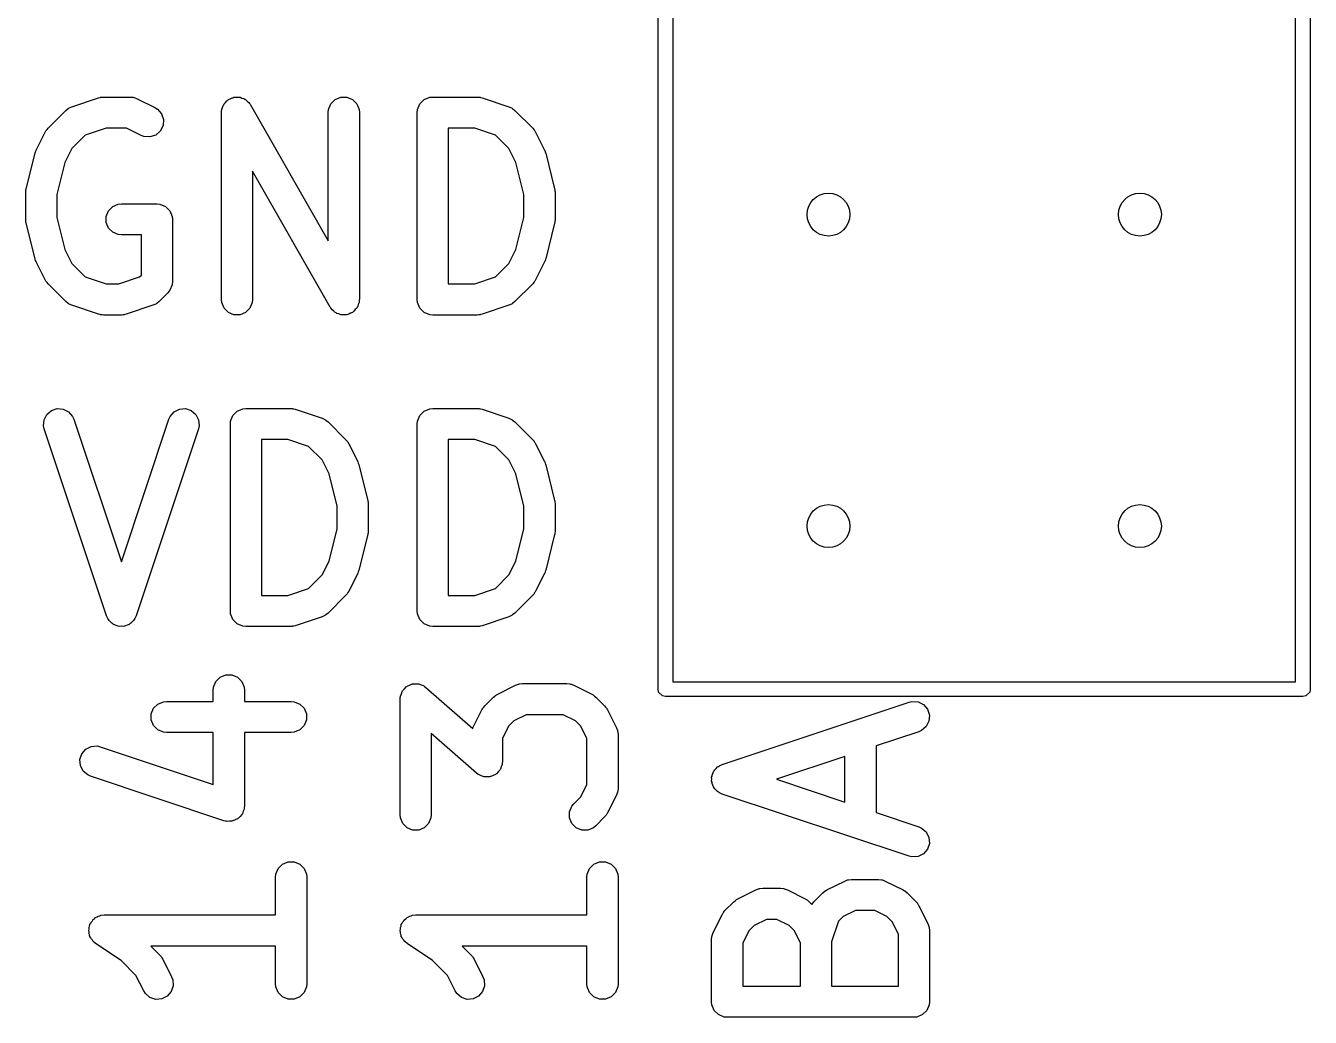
# Model space of a CAD drawing. Extents: x 0.05 to 1.97, y 0.05 to 3.57.
# Drawn here: x 1.492 to 1.9045, y 0.7923 to 1.1107 of the extents above; entities that cross this region are included whole.
import ezdxf

# ---------------------------------------------------------------- set-up
doc = ezdxf.new("R2010")
doc.units = 0
doc.header["$MEASUREMENT"] = 0
doc.layers.add('BLACK', color=7, linetype='CONTINUOUS')

msp = doc.modelspace()

# ---------------------------------------------------------------- linework, layer by layer
at = {"layer": 'BLACK', "linetype": 'CONTINUOUS'}
for p, q in [((1.8998, 0.9), (1.8998, 2.5)), ((1.90453, 2.50236), (1.90453, 0.89764)), ((1.69508, 0.89764), (1.69508, 2.4)), ((1.6998, 2.39764), (1.6998, 0.9)), ((1.50684, 1.08465), (1.51541, 1.08751)), ((1.51541, 1.08751), (1.5159, 1.08762)), ((1.5159, 1.08762), (1.51602, 1.08767)), ((1.51602, 1.08767), (1.51619, 1.08768)), ((1.51619, 1.08768), (1.51637, 1.08772)), ((1.51637, 1.08772), (1.5165, 1.08771)), ((1.5165, 1.08771), (1.51699, 1.08776)), ((1.51699, 1.08776), (1.52556, 1.08776)), ((1.52556, 1.08776), (1.52654, 1.08767)), ((1.52654, 1.08767), (1.52671, 1.0876)), ((1.52671, 1.0876), (1.52688, 1.08759)), ((1.52688, 1.08759), (1.5278, 1.08723)), ((1.5278, 1.08723), (1.53351, 1.08438)), ((1.5552, 1.08435), (1.55538, 1.08499)), ((1.55538, 1.08499), (1.55557, 1.08525)), ((1.55557, 1.08525), (1.55569, 1.08554)), ((1.55569, 1.08554), (1.55616, 1.08601)), ((1.55616, 1.08601), (1.55657, 1.08654)), ((1.55657, 1.08654), (1.55685, 1.08669)), ((1.55685, 1.08669), (1.55707, 1.08692)), ((1.55707, 1.08692), (1.55769, 1.08717)), ((1.55769, 1.08717), (1.55826, 1.0875)), ((1.55826, 1.0875), (1.55858, 1.08754)), ((1.55858, 1.08754), (1.55887, 1.08767)), ((1.55887, 1.08767), (1.55954, 1.08767)), ((1.55954, 1.08767), (1.5602, 1.08775)), ((1.5602, 1.08775), (1.56051, 1.08767)), ((1.56051, 1.08767), (1.56083, 1.08767)), ((1.56083, 1.08767), (1.56144, 1.08741)), ((1.56144, 1.08741), (1.56208, 1.08724)), ((1.56208, 1.08724), (1.56233, 1.08704)), ((1.56233, 1.08704), (1.56263, 1.08692)), ((1.56263, 1.08692), (1.5631, 1.08645)), ((1.5631, 1.08645), (1.56362, 1.08604)), ((1.56362, 1.08604), (1.56391, 1.08563)), ((1.56391, 1.08563), (1.56401, 1.08554)), ((1.56401, 1.08554), (1.56404, 1.08545)), ((1.56404, 1.08545), (1.56419, 1.08524)), ((1.56419, 1.08524), (1.58914, 1.04159)), ((1.58923, 1.08374), (1.58998, 1.08554)), ((1.58998, 1.08554), (1.59136, 1.08692)), ((1.59136, 1.08692), (1.59316, 1.08767)), ((1.59316, 1.08767), (1.59511, 1.08767)), ((1.59511, 1.08767), (1.59691, 1.08692)), ((1.59691, 1.08692), (1.59829, 1.08554)), ((1.59829, 1.08554), (1.59904, 1.08374)), ((1.6178, 1.08374), (1.61855, 1.08554)), ((1.61855, 1.08554), (1.61993, 1.08692)), ((1.61993, 1.08692), (1.62173, 1.08767)), ((1.62173, 1.08767), (1.62271, 1.08776)), ((1.62271, 1.08776), (1.63699, 1.08776)), ((1.63699, 1.08776), (1.63749, 1.08771)), ((1.63749, 1.08771), (1.63762, 1.08772)), ((1.63762, 1.08772), (1.63779, 1.08768)), ((1.63779, 1.08768), (1.63797, 1.08767)), ((1.63797, 1.08767), (1.63809, 1.08762)), ((1.63809, 1.08762), (1.63857, 1.08751)), ((1.63857, 1.08751), (1.64715, 1.08465)), ((1.49917, 1.07773), (1.50489, 1.08344)), ((1.50489, 1.08344), (1.50564, 1.08406)), ((1.50564, 1.08406), (1.50581, 1.08413)), ((1.50581, 1.08413), (1.50594, 1.08425)), ((1.50594, 1.08425), (1.50684, 1.08465)), ((1.53351, 1.08438), (1.53434, 1.08386)), ((1.53434, 1.08386), (1.53562, 1.08238)), ((1.53562, 1.08238), (1.53624, 1.08053)), ((1.55485, 1.08276), (1.55487, 1.08301)), ((1.55485, 1.02276), (1.55485, 1.08276)), ((1.55486, 1.08311), (1.5549, 1.08324)), ((1.55487, 1.08301), (1.55486, 1.08311)), ((1.5549, 1.08324), (1.55495, 1.08374)), ((1.55495, 1.08374), (1.5552, 1.08435)), ((1.58914, 1.08276), (1.58923, 1.08374)), ((1.58914, 1.04159), (1.58914, 1.08276)), ((1.59904, 1.08374), (1.59914, 1.08276)), ((1.59914, 1.08276), (1.59914, 1.02276)), ((1.61771, 1.08276), (1.6178, 1.08374)), ((1.61771, 1.02276), (1.61771, 1.08276)), ((1.64715, 1.08465), (1.64804, 1.08425)), ((1.64804, 1.08425), (1.64818, 1.08413)), ((1.64818, 1.08413), (1.64834, 1.08406)), ((1.64834, 1.08406), (1.6491, 1.08344)), ((1.6491, 1.08344), (1.65481, 1.07773)), ((1.49823, 1.07643), (1.4985, 1.07685)), ((1.4985, 1.07685), (1.49855, 1.07697)), ((1.49855, 1.07697), (1.49866, 1.07711)), ((1.49866, 1.07711), (1.49876, 1.07726)), ((1.49876, 1.07726), (1.49886, 1.07734)), ((1.49886, 1.07734), (1.49917, 1.07773)), ((1.5178, 1.07776), (1.51112, 1.07554)), ((1.52438, 1.07776), (1.5178, 1.07776)), ((1.52904, 1.07543), (1.52438, 1.07776)), ((1.53523, 1.07684), (1.53375, 1.07556)), ((1.5361, 1.07859), (1.53523, 1.07684)), ((1.53624, 1.08053), (1.5361, 1.07859)), ((1.63618, 1.07776), (1.62771, 1.07776)), ((1.62771, 1.07776), (1.62771, 1.02776)), ((1.64286, 1.07554), (1.63618, 1.07776)), ((1.65481, 1.07773), (1.65513, 1.07734)), ((1.65513, 1.07734), (1.65523, 1.07726)), ((1.65523, 1.07726), (1.65532, 1.07711)), ((1.65532, 1.07711), (1.65544, 1.07697)), ((1.65544, 1.07697), (1.65549, 1.07685)), ((1.65549, 1.07685), (1.65575, 1.07643)), ((1.49538, 1.07071), (1.49823, 1.07643)), ((1.51112, 1.07554), (1.50682, 1.07123)), ((1.52996, 1.07508), (1.52904, 1.07543)), ((1.5319, 1.07495), (1.52996, 1.07508)), ((1.53375, 1.07556), (1.5319, 1.07495)), ((1.64717, 1.07123), (1.64286, 1.07554)), ((1.65575, 1.07643), (1.65861, 1.07071)), ((1.49214, 1.05826), (1.495, 1.06969)), ((1.495, 1.06969), (1.49502, 1.06976)), ((1.49502, 1.06976), (1.49503, 1.0698)), ((1.49503, 1.0698), (1.49518, 1.0702)), ((1.49518, 1.0702), (1.49533, 1.07061)), ((1.49533, 1.07061), (1.49535, 1.07064)), ((1.49535, 1.07064), (1.49538, 1.07071)), ((1.50682, 1.07123), (1.50457, 1.06673)), ((1.64942, 1.06673), (1.64717, 1.07123)), ((1.65861, 1.07071), (1.65863, 1.07064)), ((1.65863, 1.07064), (1.65866, 1.07061)), ((1.65866, 1.07061), (1.6588, 1.0702)), ((1.6588, 1.0702), (1.65896, 1.0698)), ((1.65896, 1.0698), (1.65896, 1.06976)), ((1.65896, 1.06976), (1.65899, 1.06969)), ((1.65899, 1.06969), (1.66184, 1.05826)), ((1.50457, 1.06673), (1.50199, 1.05643)), ((1.65199, 1.05643), (1.64942, 1.06673)), ((1.58979, 1.02028), (1.56485, 1.06394)), ((1.56485, 1.06394), (1.56485, 1.02276)), ((1.49199, 1.05705), (1.49201, 1.05722)), ((1.49199, 1.04848), (1.49199, 1.05705)), ((1.492, 1.05729), (1.49205, 1.05766)), ((1.49201, 1.05722), (1.492, 1.05729)), ((1.49205, 1.05766), (1.49209, 1.05802)), ((1.49209, 1.05802), (1.49212, 1.05809)), ((1.49212, 1.05809), (1.49214, 1.05826)), ((1.50199, 1.05643), (1.50199, 1.04909)), ((1.65199, 1.04909), (1.65199, 1.05643)), ((1.66184, 1.05826), (1.66187, 1.05809)), ((1.66187, 1.05809), (1.6619, 1.05802)), ((1.6619, 1.05802), (1.66193, 1.05766)), ((1.66193, 1.05766), (1.66199, 1.05729)), ((1.66199, 1.05729), (1.66198, 1.05722)), ((1.66198, 1.05722), (1.66199, 1.05705)), ((1.66199, 1.05705), (1.66199, 1.04848)), ((1.51855, 1.05126), (1.51993, 1.05263)), ((1.51993, 1.05263), (1.52173, 1.05338)), ((1.52173, 1.05338), (1.52271, 1.05348)), ((1.52271, 1.05348), (1.53414, 1.05348)), ((1.53414, 1.05348), (1.53511, 1.05338)), ((1.53511, 1.05338), (1.53691, 1.05263)), ((1.53691, 1.05263), (1.53829, 1.05126)), ((1.49201, 1.04831), (1.49199, 1.04848)), ((1.492, 1.04823), (1.49201, 1.04831)), ((1.49205, 1.04787), (1.492, 1.04823)), ((1.49209, 1.0475), (1.49205, 1.04787)), ((1.50199, 1.04909), (1.50457, 1.03879)), ((1.5178, 1.04945), (1.51855, 1.05126)), ((1.5178, 1.0475), (1.5178, 1.04945)), ((1.53829, 1.05126), (1.53904, 1.04945)), ((1.53904, 1.04945), (1.53914, 1.04848)), ((1.53914, 1.04848), (1.53914, 1.02848)), ((1.64942, 1.03879), (1.65199, 1.04909)), ((1.66193, 1.04787), (1.6619, 1.0475)), ((1.66199, 1.04823), (1.66193, 1.04787)), ((1.66199, 1.04848), (1.66198, 1.04831)), ((1.66198, 1.04831), (1.66199, 1.04823)), ((1.49212, 1.04743), (1.49209, 1.0475)), ((1.49214, 1.04726), (1.49212, 1.04743)), ((1.495, 1.03584), (1.49214, 1.04726)), ((1.51855, 1.0457), (1.5178, 1.0475)), ((1.51993, 1.04432), (1.51855, 1.0457)), ((1.52173, 1.04357), (1.51993, 1.04432)), ((1.66184, 1.04726), (1.65899, 1.03584)), ((1.66187, 1.04743), (1.66184, 1.04726)), ((1.6619, 1.0475), (1.66187, 1.04743)), ((1.52271, 1.04348), (1.52173, 1.04357)), ((1.52914, 1.04348), (1.52271, 1.04348)), ((1.52914, 1.03055), (1.52914, 1.04348)), ((1.49502, 1.03576), (1.495, 1.03584)), ((1.49503, 1.03573), (1.49502, 1.03576)), ((1.49518, 1.03532), (1.49503, 1.03573)), ((1.50457, 1.03879), (1.50682, 1.0343)), ((1.64717, 1.0343), (1.64942, 1.03879)), ((1.65896, 1.03573), (1.6588, 1.03532)), ((1.65899, 1.03584), (1.65896, 1.03576)), ((1.65896, 1.03576), (1.65896, 1.03573)), ((1.49533, 1.03491), (1.49518, 1.03532)), ((1.49535, 1.03488), (1.49533, 1.03491)), ((1.49538, 1.03481), (1.49535, 1.03488)), ((1.49823, 1.0291), (1.49538, 1.03481)), ((1.50682, 1.0343), (1.51112, 1.02999)), ((1.64286, 1.02999), (1.64717, 1.0343)), ((1.65861, 1.03481), (1.65575, 1.0291)), ((1.65863, 1.03488), (1.65861, 1.03481)), ((1.65866, 1.03491), (1.65863, 1.03488)), ((1.6588, 1.03532), (1.65866, 1.03491)), ((1.4985, 1.02868), (1.49823, 1.0291)), ((1.49855, 1.02856), (1.4985, 1.02868)), ((1.49866, 1.02842), (1.49855, 1.02856)), ((1.49876, 1.02827), (1.49866, 1.02842)), ((1.49886, 1.02818), (1.49876, 1.02827)), ((1.49917, 1.0278), (1.49886, 1.02818)), ((1.50489, 1.02208), (1.49917, 1.0278)), ((1.51112, 1.02999), (1.5178, 1.02776)), ((1.5178, 1.02776), (1.5219, 1.02776)), ((1.5219, 1.02776), (1.52858, 1.02999)), ((1.52858, 1.02999), (1.52914, 1.03055)), ((1.53904, 1.0275), (1.53829, 1.0257)), ((1.53914, 1.02848), (1.53904, 1.0275)), ((1.62771, 1.02776), (1.63618, 1.02776)), ((1.63618, 1.02776), (1.64286, 1.02999)), ((1.65481, 1.0278), (1.6491, 1.02208)), ((1.65513, 1.02818), (1.65481, 1.0278)), ((1.65523, 1.02827), (1.65513, 1.02818)), ((1.65532, 1.02842), (1.65523, 1.02827)), ((1.65544, 1.02856), (1.65532, 1.02842)), ((1.65549, 1.02868), (1.65544, 1.02856)), ((1.65575, 1.0291), (1.65549, 1.02868)), ((1.53767, 1.02494), (1.53481, 1.02208)), ((1.53829, 1.0257), (1.53767, 1.02494)), ((1.53829, 1.0257), (1.53829, 1.0257)), ((1.50564, 1.02146), (1.50489, 1.02208)), ((1.50581, 1.02139), (1.50564, 1.02146)), ((1.50594, 1.02128), (1.50581, 1.02139)), ((1.50684, 1.02088), (1.50594, 1.02128)), ((1.51541, 1.01802), (1.50684, 1.02088)), ((1.53286, 1.02088), (1.52429, 1.01802)), ((1.53375, 1.02128), (1.53286, 1.02088)), ((1.53389, 1.02139), (1.53375, 1.02128)), ((1.53406, 1.02146), (1.53389, 1.02139)), ((1.53481, 1.02208), (1.53406, 1.02146)), ((1.55495, 1.02179), (1.55485, 1.02276)), ((1.55569, 1.01999), (1.55495, 1.02179)), ((1.55707, 1.01861), (1.55569, 1.01999)), ((1.56401, 1.01999), (1.56263, 1.01861)), ((1.56475, 1.02179), (1.56401, 1.01999)), ((1.56485, 1.02276), (1.56475, 1.02179)), ((1.58994, 1.02008), (1.58979, 1.02028)), ((1.58998, 1.01999), (1.58994, 1.02008)), ((1.59007, 1.01989), (1.58998, 1.01999)), ((1.59036, 1.01948), (1.59007, 1.01989)), ((1.59089, 1.01908), (1.59036, 1.01948)), ((1.59136, 1.01861), (1.59089, 1.01908)), ((1.59742, 1.01899), (1.59714, 1.01883)), ((1.59782, 1.01951), (1.59742, 1.01899)), ((1.59829, 1.01999), (1.59782, 1.01951)), ((1.59841, 1.02028), (1.59829, 1.01999)), ((1.59861, 1.02053), (1.59841, 1.02028)), ((1.59878, 1.02117), (1.59861, 1.02053)), ((1.59904, 1.02179), (1.59878, 1.02117)), ((1.59909, 1.02229), (1.59904, 1.02179)), ((1.59912, 1.02241), (1.59909, 1.02229)), ((1.59914, 1.02276), (1.59911, 1.02251)), ((1.59911, 1.02251), (1.59912, 1.02241)), ((1.6178, 1.02179), (1.61771, 1.02276)), ((1.61855, 1.01999), (1.6178, 1.02179)), ((1.61993, 1.01861), (1.61855, 1.01999)), ((1.64715, 1.02088), (1.63857, 1.01802)), ((1.64804, 1.02128), (1.64715, 1.02088)), ((1.64818, 1.02139), (1.64804, 1.02128)), ((1.64834, 1.02146), (1.64818, 1.02139)), ((1.6491, 1.02208), (1.64834, 1.02146)), ((1.5159, 1.01791), (1.51541, 1.01802)), ((1.51602, 1.01786), (1.5159, 1.01791)), ((1.51619, 1.01784), (1.51602, 1.01786)), ((1.51637, 1.0178), (1.51619, 1.01784)), ((1.5165, 1.01781), (1.51637, 1.0178)), ((1.51699, 1.01776), (1.5165, 1.01781)), ((1.52271, 1.01776), (1.51699, 1.01776)), ((1.5232, 1.01781), (1.52271, 1.01776)), ((1.52333, 1.0178), (1.5232, 1.01781)), ((1.52351, 1.01784), (1.52333, 1.0178)), ((1.52368, 1.01786), (1.52351, 1.01784)), ((1.5238, 1.01791), (1.52368, 1.01786)), ((1.52429, 1.01802), (1.5238, 1.01791)), ((1.55887, 1.01786), (1.55707, 1.01861)), ((1.56083, 1.01786), (1.55887, 1.01786)), ((1.56263, 1.01861), (1.56083, 1.01786)), ((1.59165, 1.01848), (1.59136, 1.01861)), ((1.5919, 1.01829), (1.59165, 1.01848)), ((1.59255, 1.01811), (1.5919, 1.01829)), ((1.59316, 1.01786), (1.59255, 1.01811)), ((1.59348, 1.01786), (1.59316, 1.01786)), ((1.59379, 1.01778), (1.59348, 1.01786)), ((1.59445, 1.01786), (1.59379, 1.01778)), ((1.59511, 1.01786), (1.59445, 1.01786)), ((1.59541, 1.01798), (1.59511, 1.01786)), ((1.59572, 1.01802), (1.59541, 1.01798)), ((1.5963, 1.01835), (1.59572, 1.01802)), ((1.59691, 1.01861), (1.5963, 1.01835)), ((1.59714, 1.01883), (1.59691, 1.01861)), ((1.62173, 1.01786), (1.61993, 1.01861)), ((1.62271, 1.01776), (1.62173, 1.01786)), ((1.63699, 1.01776), (1.62271, 1.01776)), ((1.63749, 1.01781), (1.63699, 1.01776)), ((1.63762, 1.0178), (1.63749, 1.01781)), ((1.63779, 1.01784), (1.63762, 1.0178)), ((1.63797, 1.01786), (1.63779, 1.01784)), ((1.63809, 1.01791), (1.63797, 1.01786)), ((1.63857, 1.01802), (1.63809, 1.01791)), ((1.49876, 0.98583), (1.50023, 0.98711)), ((1.50023, 0.98711), (1.50208, 0.98772)), ((1.50208, 0.98772), (1.50403, 0.98759)), ((1.50403, 0.98759), (1.50577, 0.98671)), ((1.50577, 0.98671), (1.50705, 0.98524)), ((1.53836, 0.98524), (1.53964, 0.98671)), ((1.53964, 0.98671), (1.54139, 0.98759)), ((1.54139, 0.98759), (1.54333, 0.98772)), ((1.54333, 0.98772), (1.54518, 0.98711)), ((1.54518, 0.98711), (1.54666, 0.98583)), ((1.55855, 0.98554), (1.55993, 0.98692)), ((1.55993, 0.98692), (1.56173, 0.98767)), ((1.56173, 0.98767), (1.56271, 0.98776)), ((1.56271, 0.98776), (1.57699, 0.98776)), ((1.57699, 0.98776), (1.57749, 0.98771)), ((1.57749, 0.98771), (1.57762, 0.98772)), ((1.57762, 0.98772), (1.57779, 0.98768)), ((1.57779, 0.98768), (1.57797, 0.98767)), ((1.57797, 0.98767), (1.57809, 0.98762)), ((1.57809, 0.98762), (1.57857, 0.98751)), ((1.57857, 0.98751), (1.58715, 0.98465)), ((1.61855, 0.98554), (1.61993, 0.98692)), ((1.61993, 0.98692), (1.62173, 0.98767)), ((1.62173, 0.98767), (1.62271, 0.98776)), ((1.62271, 0.98776), (1.63699, 0.98776)), ((1.63699, 0.98776), (1.63749, 0.98771)), ((1.63749, 0.98771), (1.63762, 0.98772)), ((1.63762, 0.98772), (1.63779, 0.98768)), ((1.63779, 0.98768), (1.63797, 0.98767)), ((1.63797, 0.98767), (1.63809, 0.98762)), ((1.63809, 0.98762), (1.63857, 0.98751)), ((1.63857, 0.98751), (1.64715, 0.98465)), ((1.49775, 0.98214), (1.49788, 0.98408)), ((1.49796, 0.98118), (1.49775, 0.98214)), ((1.49788, 0.98408), (1.49876, 0.98583)), ((1.50705, 0.98524), (1.50745, 0.98434)), ((1.50745, 0.98434), (1.52271, 0.93857)), ((1.52271, 0.93857), (1.53796, 0.98434)), ((1.53796, 0.98434), (1.53836, 0.98524)), ((1.54666, 0.98583), (1.54753, 0.98408)), ((1.54767, 0.98214), (1.54745, 0.98118)), ((1.54753, 0.98408), (1.54767, 0.98214)), ((1.55771, 0.98276), (1.5578, 0.98374)), ((1.55771, 0.92276), (1.55771, 0.98276)), ((1.5578, 0.98374), (1.55855, 0.98554)), ((1.58715, 0.98465), (1.58804, 0.98425)), ((1.58804, 0.98425), (1.58818, 0.98413)), ((1.58818, 0.98413), (1.58834, 0.98406)), ((1.58834, 0.98406), (1.5891, 0.98344)), ((1.5891, 0.98344), (1.59481, 0.97773)), ((1.61771, 0.98276), (1.6178, 0.98374)), ((1.61771, 0.92276), (1.61771, 0.98276)), ((1.6178, 0.98374), (1.61855, 0.98554)), ((1.64715, 0.98465), (1.64804, 0.98425)), ((1.64804, 0.98425), (1.64818, 0.98413)), ((1.64818, 0.98413), (1.64834, 0.98406)), ((1.64834, 0.98406), (1.6491, 0.98344)), ((1.6491, 0.98344), (1.65481, 0.97773)), ((1.51796, 0.92118), (1.49796, 0.98118)), ((1.54745, 0.98118), (1.52745, 0.92118)), ((1.57618, 0.97776), (1.56771, 0.97776)), ((1.56771, 0.97776), (1.56771, 0.92776)), ((1.58286, 0.97554), (1.57618, 0.97776)), ((1.59481, 0.97773), (1.59513, 0.97734)), ((1.63618, 0.97776), (1.62771, 0.97776)), ((1.62771, 0.97776), (1.62771, 0.92776)), ((1.64286, 0.97554), (1.63618, 0.97776)), ((1.65481, 0.97773), (1.65513, 0.97734)), ((1.58717, 0.97123), (1.58286, 0.97554)), ((1.59513, 0.97734), (1.59523, 0.97726)), ((1.59523, 0.97726), (1.59532, 0.97711)), ((1.59532, 0.97711), (1.59544, 0.97697)), ((1.59544, 0.97697), (1.59549, 0.97685)), ((1.59549, 0.97685), (1.59575, 0.97643)), ((1.59575, 0.97643), (1.59861, 0.97071)), ((1.64717, 0.97123), (1.64286, 0.97554)), ((1.65513, 0.97734), (1.65523, 0.97726)), ((1.65523, 0.97726), (1.65532, 0.97711)), ((1.65532, 0.97711), (1.65544, 0.97697)), ((1.65544, 0.97697), (1.65549, 0.97685)), ((1.65549, 0.97685), (1.65575, 0.97643)), ((1.65575, 0.97643), (1.65861, 0.97071)), ((1.58942, 0.96673), (1.58717, 0.97123)), ((1.59861, 0.97071), (1.59863, 0.97064)), ((1.59863, 0.97064), (1.59866, 0.97061)), ((1.59866, 0.97061), (1.5988, 0.9702)), ((1.5988, 0.9702), (1.59896, 0.9698)), ((1.59896, 0.9698), (1.59896, 0.96976)), ((1.59896, 0.96976), (1.59899, 0.96969)), ((1.59899, 0.96969), (1.60184, 0.95826)), ((1.64942, 0.96673), (1.64717, 0.97123)), ((1.65861, 0.97071), (1.65863, 0.97064)), ((1.65863, 0.97064), (1.65866, 0.97061)), ((1.65866, 0.97061), (1.6588, 0.9702)), ((1.6588, 0.9702), (1.65896, 0.9698)), ((1.65896, 0.9698), (1.65896, 0.96976)), ((1.65896, 0.96976), (1.65899, 0.96969)), ((1.65899, 0.96969), (1.66184, 0.95826)), ((1.59199, 0.95643), (1.58942, 0.96673)), ((1.65199, 0.95643), (1.64942, 0.96673)), ((1.60184, 0.95826), (1.60187, 0.95809)), ((1.60187, 0.95809), (1.6019, 0.95802)), ((1.6019, 0.95802), (1.60193, 0.95766)), ((1.60193, 0.95766), (1.60199, 0.95729)), ((1.60199, 0.95729), (1.60198, 0.95722)), ((1.60198, 0.95722), (1.60199, 0.95705)), ((1.66184, 0.95826), (1.66187, 0.95809)), ((1.66187, 0.95809), (1.6619, 0.95802)), ((1.6619, 0.95802), (1.66193, 0.95766)), ((1.66193, 0.95766), (1.66199, 0.95729)), ((1.66199, 0.95729), (1.66198, 0.95722)), ((1.66198, 0.95722), (1.66199, 0.95705)), ((1.59199, 0.94909), (1.59199, 0.95643)), ((1.60199, 0.95705), (1.60199, 0.94848)), ((1.65199, 0.94909), (1.65199, 0.95643)), ((1.66199, 0.95705), (1.66199, 0.94848)), ((1.58942, 0.93879), (1.59199, 0.94909)), ((1.64942, 0.93879), (1.65199, 0.94909)), ((1.60184, 0.94726), (1.59899, 0.93584)), ((1.60187, 0.94743), (1.60184, 0.94726)), ((1.6019, 0.9475), (1.60187, 0.94743)), ((1.60193, 0.94787), (1.6019, 0.9475)), ((1.60199, 0.94823), (1.60193, 0.94787)), ((1.60199, 0.94848), (1.60198, 0.94831)), ((1.60198, 0.94831), (1.60199, 0.94823)), ((1.66184, 0.94726), (1.65899, 0.93584)), ((1.66187, 0.94743), (1.66184, 0.94726)), ((1.6619, 0.9475), (1.66187, 0.94743)), ((1.66193, 0.94787), (1.6619, 0.9475)), ((1.66199, 0.94823), (1.66193, 0.94787)), ((1.66199, 0.94848), (1.66198, 0.94831)), ((1.66198, 0.94831), (1.66199, 0.94823)), ((1.58717, 0.9343), (1.58942, 0.93879)), ((1.64717, 0.9343), (1.64942, 0.93879)), ((1.58286, 0.92999), (1.58717, 0.9343)), ((1.59861, 0.93481), (1.59575, 0.9291)), ((1.59863, 0.93488), (1.59861, 0.93481)), ((1.59866, 0.93491), (1.59863, 0.93488)), ((1.5988, 0.93532), (1.59866, 0.93491)), ((1.59896, 0.93573), (1.5988, 0.93532)), ((1.59899, 0.93584), (1.59896, 0.93576)), ((1.59896, 0.93576), (1.59896, 0.93573)), ((1.64286, 0.92999), (1.64717, 0.9343)), ((1.65861, 0.93481), (1.65575, 0.9291)), ((1.65863, 0.93488), (1.65861, 0.93481)), ((1.65866, 0.93491), (1.65863, 0.93488)), ((1.6588, 0.93532), (1.65866, 0.93491)), ((1.65896, 0.93573), (1.6588, 0.93532)), ((1.65899, 0.93584), (1.65896, 0.93576)), ((1.65896, 0.93576), (1.65896, 0.93573)), ((1.57618, 0.92776), (1.58286, 0.92999)), ((1.59523, 0.92827), (1.59513, 0.92818)), ((1.59532, 0.92842), (1.59523, 0.92827)), ((1.59544, 0.92856), (1.59532, 0.92842)), ((1.59549, 0.92868), (1.59544, 0.92856)), ((1.59575, 0.9291), (1.59549, 0.92868)), ((1.63618, 0.92776), (1.64286, 0.92999)), ((1.65523, 0.92827), (1.65513, 0.92818)), ((1.65532, 0.92842), (1.65523, 0.92827)), ((1.65544, 0.92856), (1.65532, 0.92842)), ((1.65549, 0.92868), (1.65544, 0.92856)), ((1.65575, 0.9291), (1.65549, 0.92868)), ((1.56771, 0.92776), (1.57618, 0.92776)), ((1.59481, 0.9278), (1.5891, 0.92208)), ((1.59513, 0.92818), (1.59481, 0.9278)), ((1.62771, 0.92776), (1.63618, 0.92776)), ((1.65481, 0.9278), (1.6491, 0.92208)), ((1.65513, 0.92818), (1.65481, 0.9278)), ((1.51836, 0.92029), (1.51796, 0.92118)), ((1.5186, 0.92002), (1.51836, 0.92029)), ((1.51876, 0.9197), (1.5186, 0.92002)), ((1.52682, 0.92002), (1.52666, 0.9197)), ((1.52705, 0.92029), (1.52682, 0.92002)), ((1.52745, 0.92118), (1.52705, 0.92029)), ((1.5578, 0.92179), (1.55771, 0.92276)), ((1.55855, 0.91999), (1.5578, 0.92179)), ((1.55993, 0.91861), (1.55855, 0.91999)), ((1.58715, 0.92088), (1.57857, 0.91802)), ((1.58804, 0.92128), (1.58715, 0.92088)), ((1.58818, 0.92139), (1.58804, 0.92128)), ((1.58834, 0.92146), (1.58818, 0.92139)), ((1.5891, 0.92208), (1.58834, 0.92146)), ((1.6178, 0.92179), (1.61771, 0.92276)), ((1.61855, 0.91999), (1.6178, 0.92179)), ((1.61993, 0.91861), (1.61855, 0.91999)), ((1.64715, 0.92088), (1.63857, 0.91802)), ((1.64804, 0.92128), (1.64715, 0.92088)), ((1.64818, 0.92139), (1.64804, 0.92128)), ((1.64834, 0.92146), (1.64818, 0.92139)), ((1.6491, 0.92208), (1.64834, 0.92146)), ((1.51923, 0.91929), (1.51876, 0.9197)), ((1.51964, 0.91881), (1.51923, 0.91929)), ((1.51996, 0.91865), (1.51964, 0.91881)), ((1.52023, 0.91842), (1.51996, 0.91865)), ((1.52083, 0.91822), (1.52023, 0.91842)), ((1.52139, 0.91794), (1.52083, 0.91822)), ((1.52174, 0.91792), (1.52139, 0.91794)), ((1.52208, 0.9178), (1.52174, 0.91792)), ((1.52271, 0.91785), (1.52208, 0.9178)), ((1.52333, 0.9178), (1.52271, 0.91785)), ((1.52367, 0.91792), (1.52333, 0.9178)), ((1.52403, 0.91794), (1.52367, 0.91792)), ((1.52459, 0.91822), (1.52403, 0.91794)), ((1.52518, 0.91842), (1.52459, 0.91822)), ((1.52545, 0.91865), (1.52518, 0.91842)), ((1.52577, 0.91881), (1.52545, 0.91865)), ((1.52618, 0.91929), (1.52577, 0.91881)), ((1.52666, 0.9197), (1.52618, 0.91929)), ((1.56173, 0.91786), (1.55993, 0.91861)), ((1.56271, 0.91776), (1.56173, 0.91786)), ((1.57699, 0.91776), (1.56271, 0.91776)), ((1.57749, 0.91781), (1.57699, 0.91776)), ((1.57762, 0.9178), (1.57749, 0.91781)), ((1.57779, 0.91784), (1.57762, 0.9178)), ((1.57797, 0.91786), (1.57779, 0.91784)), ((1.57809, 0.91791), (1.57797, 0.91786)), ((1.57857, 0.91802), (1.57809, 0.91791)), ((1.62173, 0.91786), (1.61993, 0.91861)), ((1.62271, 0.91776), (1.62173, 0.91786)), ((1.63699, 0.91776), (1.62271, 0.91776)), ((1.63749, 0.91781), (1.63699, 0.91776)), ((1.63762, 0.9178), (1.63749, 0.91781)), ((1.63779, 0.91784), (1.63762, 0.9178)), ((1.63797, 0.91786), (1.63779, 0.91784)), ((1.63809, 0.91791), (1.63797, 0.91786)), ((1.63857, 0.91802), (1.63809, 0.91791)), ((1.55233, 0.89827), (1.55308, 0.90007)), ((1.55308, 0.90007), (1.55446, 0.90145)), ((1.55446, 0.90145), (1.55626, 0.9022)), ((1.55626, 0.9022), (1.55821, 0.9022)), ((1.55821, 0.9022), (1.56001, 0.90145)), ((1.56001, 0.90145), (1.56139, 0.90007)), ((1.56139, 0.90007), (1.56214, 0.89827)), ((1.61611, 0.89928), (1.61626, 0.89934)), ((1.61626, 0.89934), (1.61707, 0.89934)), ((1.61707, 0.89934), (1.61788, 0.89939)), ((1.61788, 0.89939), (1.61804, 0.89934)), ((1.61804, 0.89934), (1.61821, 0.89934)), ((1.61821, 0.89934), (1.61896, 0.89903)), ((1.65038, 0.89927), (1.65055, 0.89934)), ((1.65055, 0.89934), (1.65152, 0.89944)), ((1.65152, 0.89944), (1.66581, 0.89944)), ((1.66581, 0.89944), (1.66678, 0.89934)), ((1.66678, 0.89934), (1.66695, 0.89927)), ((1.6998, 0.9), (1.8998, 0.9)), ((1.55224, 0.89729), (1.55233, 0.89827)), ((1.55224, 0.89372), (1.55224, 0.89729)), ((1.56214, 0.89827), (1.56224, 0.89729)), ((1.56224, 0.89729), (1.56224, 0.89372)), ((1.61231, 0.89517), (1.61233, 0.89541)), ((1.61233, 0.89541), (1.61264, 0.89616)), ((1.61264, 0.89616), (1.6129, 0.89693)), ((1.6129, 0.89693), (1.61302, 0.89706)), ((1.61302, 0.89706), (1.61308, 0.89721)), ((1.61308, 0.89721), (1.61365, 0.89779)), ((1.61365, 0.89779), (1.61419, 0.8984)), ((1.61419, 0.8984), (1.61434, 0.89847)), ((1.61434, 0.89847), (1.61446, 0.89859)), ((1.61446, 0.89859), (1.61521, 0.8989)), ((1.61521, 0.8989), (1.61594, 0.89926)), ((1.61594, 0.89926), (1.61611, 0.89928)), ((1.61896, 0.89903), (1.61973, 0.89877)), ((1.61973, 0.89877), (1.61993, 0.89863)), ((1.61993, 0.89863), (1.62001, 0.89859)), ((1.62001, 0.89859), (1.62011, 0.8985)), ((1.62011, 0.8985), (1.62053, 0.8982)), ((1.62053, 0.8982), (1.63555, 0.88506)), ((1.64227, 0.89511), (1.64266, 0.89543)), ((1.64266, 0.89543), (1.64274, 0.89553)), ((1.64274, 0.89553), (1.64289, 0.89562)), ((1.64289, 0.89562), (1.64303, 0.89574)), ((1.64303, 0.89574), (1.64315, 0.89579)), ((1.64315, 0.89579), (1.64357, 0.89605)), ((1.64357, 0.89605), (1.64929, 0.89891)), ((1.64929, 0.89891), (1.6502, 0.89926)), ((1.6502, 0.89926), (1.65038, 0.89927)), ((1.66695, 0.89927), (1.66713, 0.89926)), ((1.66713, 0.89926), (1.66804, 0.89891)), ((1.66804, 0.89891), (1.67376, 0.89605)), ((1.67376, 0.89605), (1.67418, 0.89579)), ((1.67418, 0.89579), (1.6743, 0.89574)), ((1.6743, 0.89574), (1.67444, 0.89562)), ((1.67444, 0.89562), (1.67459, 0.89553)), ((1.67459, 0.89553), (1.67467, 0.89543)), ((1.67467, 0.89543), (1.67506, 0.89511)), ((1.69526, 0.89673), (1.69508, 0.89764)), ((1.69654, 0.89546), (1.69526, 0.89673)), ((1.69744, 0.89528), (1.69654, 0.89546)), ((1.90217, 0.89528), (1.69744, 0.89528)), ((1.90307, 0.89546), (1.90217, 0.89528)), ((1.90435, 0.89673), (1.90307, 0.89546)), ((1.90453, 0.89764), (1.90435, 0.89673)), ((1.53233, 0.8897), (1.53308, 0.8915)), ((1.53308, 0.8915), (1.53446, 0.89288)), ((1.53446, 0.89288), (1.53626, 0.89363)), ((1.53626, 0.89363), (1.53724, 0.89372)), ((1.53724, 0.89372), (1.55224, 0.89372)), ((1.56224, 0.89372), (1.57724, 0.89372)), ((1.57724, 0.89372), (1.57821, 0.89363)), ((1.57821, 0.89363), (1.58001, 0.89288)), ((1.58001, 0.89288), (1.58139, 0.8915)), ((1.58139, 0.8915), (1.58214, 0.8897)), ((1.61224, 0.89444), (1.61229, 0.89495)), ((1.61224, 0.85729), (1.61224, 0.89444)), ((1.61228, 0.89508), (1.61231, 0.89517)), ((1.61229, 0.89495), (1.61228, 0.89508)), ((1.63848, 0.89096), (1.63874, 0.89138)), ((1.63874, 0.89138), (1.63879, 0.8915)), ((1.63879, 0.8915), (1.63891, 0.89164)), ((1.63891, 0.89164), (1.639, 0.89179)), ((1.639, 0.89179), (1.6391, 0.89187)), ((1.6391, 0.89187), (1.63942, 0.89226)), ((1.63942, 0.89226), (1.64227, 0.89511)), ((1.67506, 0.89511), (1.67792, 0.89226)), ((1.67792, 0.89226), (1.67823, 0.89187)), ((1.67823, 0.89187), (1.67833, 0.89179)), ((1.67833, 0.89179), (1.67842, 0.89164)), ((1.67842, 0.89164), (1.67854, 0.8915)), ((1.67854, 0.8915), (1.67859, 0.89138)), ((1.67859, 0.89138), (1.67885, 0.89096)), ((1.71566, 0.87347), (1.77566, 0.89347)), ((1.77566, 0.89347), (1.77661, 0.89368)), ((1.77661, 0.89368), (1.77856, 0.89354)), ((1.77856, 0.89354), (1.7803, 0.89267)), ((1.7803, 0.89267), (1.78158, 0.8912)), ((1.78158, 0.8912), (1.7822, 0.88935)), ((1.53233, 0.88775), (1.53233, 0.8897)), ((1.53308, 0.88594), (1.53233, 0.88775)), ((1.58214, 0.88775), (1.58139, 0.88594)), ((1.58214, 0.8897), (1.58214, 0.88775)), ((1.63562, 0.88524), (1.63848, 0.89096)), ((1.64877, 0.88747), (1.64706, 0.88576)), ((1.6527, 0.88944), (1.64877, 0.88747)), ((1.66463, 0.88944), (1.6527, 0.88944)), ((1.66856, 0.88747), (1.66463, 0.88944)), ((1.67027, 0.88576), (1.66856, 0.88747)), ((1.67885, 0.89096), (1.68171, 0.88524)), ((1.78206, 0.8874), (1.78119, 0.88566)), ((1.7822, 0.88935), (1.78206, 0.8874)), ((1.53446, 0.88456), (1.53308, 0.88594)), ((1.53626, 0.88382), (1.53446, 0.88456)), ((1.53724, 0.88372), (1.53626, 0.88382)), ((1.55224, 0.88372), (1.53724, 0.88372)), ((1.55224, 0.86709), (1.55224, 0.88372)), ((1.57724, 0.88372), (1.56224, 0.88372)), ((1.56224, 0.88372), (1.56224, 0.86015)), ((1.57821, 0.88382), (1.57724, 0.88372)), ((1.58001, 0.88456), (1.57821, 0.88382)), ((1.58139, 0.88594), (1.58001, 0.88456)), ((1.6368, 0.87067), (1.62224, 0.88342)), ((1.62224, 0.88342), (1.62224, 0.85729)), ((1.63555, 0.88506), (1.63562, 0.88524)), ((1.64706, 0.88576), (1.64509, 0.88183)), ((1.67224, 0.88183), (1.67027, 0.88576)), ((1.68171, 0.88524), (1.68206, 0.88433)), ((1.68206, 0.88433), (1.68207, 0.88415)), ((1.68207, 0.88415), (1.68214, 0.88398)), ((1.68214, 0.88398), (1.68224, 0.88301)), ((1.68224, 0.88301), (1.68224, 0.86586)), ((1.77882, 0.88398), (1.76509, 0.8794)), ((1.77971, 0.88438), (1.77882, 0.88398)), ((1.78119, 0.88566), (1.77971, 0.88438)), ((1.51131, 0.87839), (1.51306, 0.87926)), ((1.51306, 0.87926), (1.51501, 0.8794)), ((1.51501, 0.8794), (1.51596, 0.87918)), ((1.51596, 0.87918), (1.55224, 0.86709)), ((1.64509, 0.88183), (1.64509, 0.87444)), ((1.67224, 0.86704), (1.67224, 0.88183)), ((1.76509, 0.8794), (1.76509, 0.85804)), ((1.50942, 0.87506), (1.51004, 0.87691)), ((1.50956, 0.87312), (1.50942, 0.87506)), ((1.51004, 0.87691), (1.51131, 0.87839)), ((1.75509, 0.87607), (1.73305, 0.86872)), ((1.75509, 0.86137), (1.75509, 0.87607)), ((1.51043, 0.87137), (1.50956, 0.87312)), ((1.5119, 0.87009), (1.51043, 0.87137)), ((1.63722, 0.87037), (1.6368, 0.87067)), ((1.64314, 0.87047), (1.64299, 0.8704)), ((1.64368, 0.87108), (1.64314, 0.87047)), ((1.64425, 0.87166), (1.64368, 0.87108)), ((1.64432, 0.87181), (1.64425, 0.87166)), ((1.64443, 0.87194), (1.64432, 0.87181)), ((1.64469, 0.87271), (1.64443, 0.87194)), ((1.645, 0.87346), (1.64469, 0.87271)), ((1.64502, 0.8737), (1.645, 0.87346)), ((1.64505, 0.87379), (1.64502, 0.8737)), ((1.64509, 0.87444), (1.64504, 0.87392)), ((1.64504, 0.87392), (1.64505, 0.87379)), ((1.71241, 0.87004), (1.71269, 0.8706)), ((1.71269, 0.8706), (1.71289, 0.8712)), ((1.71289, 0.8712), (1.71313, 0.87147)), ((1.71313, 0.87147), (1.71329, 0.87179)), ((1.71329, 0.87179), (1.71376, 0.8722)), ((1.71376, 0.8722), (1.71417, 0.87267)), ((1.71417, 0.87267), (1.71449, 0.87283)), ((1.71449, 0.87283), (1.71476, 0.87307)), ((1.71476, 0.87307), (1.71566, 0.87347)), ((1.5128, 0.86969), (1.5119, 0.87009)), ((1.55566, 0.85541), (1.5128, 0.86969)), ((1.63732, 0.87028), (1.63722, 0.87037)), ((1.6374, 0.87024), (1.63732, 0.87028)), ((1.6376, 0.8701), (1.6374, 0.87024)), ((1.63837, 0.86984), (1.6376, 0.8701)), ((1.63912, 0.86953), (1.63837, 0.86984)), ((1.63929, 0.86953), (1.63912, 0.86953)), ((1.63945, 0.86948), (1.63929, 0.86953)), ((1.64026, 0.86953), (1.63945, 0.86948)), ((1.64107, 0.86953), (1.64026, 0.86953)), ((1.64123, 0.8696), (1.64107, 0.86953)), ((1.64139, 0.86961), (1.64123, 0.8696)), ((1.64212, 0.86997), (1.64139, 0.86961)), ((1.64287, 0.87028), (1.64212, 0.86997)), ((1.64299, 0.8704), (1.64287, 0.87028)), ((1.67027, 0.86311), (1.67224, 0.86704)), ((1.71228, 0.86935), (1.71239, 0.86969)), ((1.71232, 0.86872), (1.71228, 0.86935)), ((1.71228, 0.8681), (1.71232, 0.86872)), ((1.71239, 0.86776), (1.71228, 0.8681)), ((1.71239, 0.86969), (1.71241, 0.87004)), ((1.71241, 0.8674), (1.71239, 0.86776)), ((1.71269, 0.86684), (1.71241, 0.8674)), ((1.71289, 0.86625), (1.71269, 0.86684)), ((1.73305, 0.86872), (1.75509, 0.86137)), ((1.66799, 0.86083), (1.67027, 0.86311)), ((1.68171, 0.86363), (1.67885, 0.85791)), ((1.68206, 0.86454), (1.68171, 0.86363)), ((1.68207, 0.86472), (1.68206, 0.86454)), ((1.68214, 0.86489), (1.68207, 0.86472)), ((1.68224, 0.86586), (1.68214, 0.86489)), ((1.71313, 0.86598), (1.71289, 0.86625)), ((1.71329, 0.86566), (1.71313, 0.86598)), ((1.71376, 0.86525), (1.71329, 0.86566)), ((1.71417, 0.86477), (1.71376, 0.86525)), ((1.71449, 0.86461), (1.71417, 0.86477)), ((1.71476, 0.86438), (1.71449, 0.86461)), ((1.71566, 0.86398), (1.71476, 0.86438)), ((1.77566, 0.84398), (1.71566, 0.86398)), ((1.56183, 0.85843), (1.56158, 0.85767)), ((1.56214, 0.85917), (1.56183, 0.85843)), ((1.56217, 0.85943), (1.56214, 0.85917)), ((1.5622, 0.85952), (1.56217, 0.85943)), ((1.56224, 0.86015), (1.56219, 0.85966)), ((1.56219, 0.85966), (1.5622, 0.85952)), ((1.66662, 0.85827), (1.66737, 0.86007)), ((1.66662, 0.85632), (1.66662, 0.85827)), ((1.66737, 0.86007), (1.66799, 0.86083)), ((1.55614, 0.8553), (1.55566, 0.85541)), ((1.55626, 0.85525), (1.55614, 0.8553)), ((1.55636, 0.85525), (1.55626, 0.85525)), ((1.55661, 0.85519), (1.55636, 0.85525)), ((1.55741, 0.85525), (1.55661, 0.85519)), ((1.55821, 0.85525), (1.55741, 0.85525)), ((1.55838, 0.85532), (1.55821, 0.85525)), ((1.55856, 0.85533), (1.55838, 0.85532)), ((1.55927, 0.85569), (1.55856, 0.85533)), ((1.56001, 0.85599), (1.55927, 0.85569)), ((1.56014, 0.85612), (1.56001, 0.85599)), ((1.5603, 0.8562), (1.56014, 0.85612)), ((1.56083, 0.85681), (1.5603, 0.8562)), ((1.56139, 0.85737), (1.56083, 0.85681)), ((1.56146, 0.85754), (1.56139, 0.85737)), ((1.56158, 0.85767), (1.56146, 0.85754)), ((1.61233, 0.85632), (1.61224, 0.85729)), ((1.61308, 0.85452), (1.61233, 0.85632)), ((1.61446, 0.85314), (1.61308, 0.85452)), ((1.62139, 0.85452), (1.62001, 0.85314)), ((1.62214, 0.85632), (1.62139, 0.85452)), ((1.62224, 0.85729), (1.62214, 0.85632)), ((1.66737, 0.85452), (1.66662, 0.85632)), ((1.66874, 0.85314), (1.66737, 0.85452)), ((1.67792, 0.85661), (1.67506, 0.85376)), ((1.67823, 0.857), (1.67792, 0.85661)), ((1.67833, 0.85708), (1.67823, 0.857)), ((1.67842, 0.85724), (1.67833, 0.85708)), ((1.67854, 0.85737), (1.67842, 0.85724)), ((1.67859, 0.85749), (1.67854, 0.85737)), ((1.67885, 0.85791), (1.67859, 0.85749)), ((1.76509, 0.85804), (1.77882, 0.85347)), ((1.61626, 0.85239), (1.61446, 0.85314)), ((1.61821, 0.85239), (1.61626, 0.85239)), ((1.62001, 0.85314), (1.61821, 0.85239)), ((1.67055, 0.85239), (1.66874, 0.85314)), ((1.6725, 0.85239), (1.67055, 0.85239)), ((1.6743, 0.85314), (1.6725, 0.85239)), ((1.67506, 0.85376), (1.6743, 0.85314)), ((1.77882, 0.85347), (1.77971, 0.85307)), ((1.77971, 0.85307), (1.78119, 0.85179)), ((1.78119, 0.85179), (1.78206, 0.85004)), ((1.78206, 0.85004), (1.7822, 0.8481)), ((1.78158, 0.84625), (1.7803, 0.84477)), ((1.7822, 0.8481), (1.78158, 0.84625)), ((1.57446, 0.84145), (1.57626, 0.8422)), ((1.57626, 0.8422), (1.57821, 0.8422)), ((1.57821, 0.8422), (1.58001, 0.84145)), ((1.67446, 0.84145), (1.67626, 0.8422)), ((1.67626, 0.8422), (1.67821, 0.8422)), ((1.67821, 0.8422), (1.68001, 0.84145)), ((1.77661, 0.84376), (1.77566, 0.84398)), ((1.77856, 0.8439), (1.77661, 0.84376)), ((1.7803, 0.84477), (1.77856, 0.8439)), ((1.57224, 0.83729), (1.57233, 0.83827)), ((1.57233, 0.83827), (1.57308, 0.84007)), ((1.57308, 0.84007), (1.57446, 0.84145)), ((1.58001, 0.84145), (1.58139, 0.84007)), ((1.58139, 0.84007), (1.58214, 0.83827)), ((1.58214, 0.83827), (1.58224, 0.83729)), ((1.67224, 0.83729), (1.67233, 0.83827)), ((1.67233, 0.83827), (1.67308, 0.84007)), ((1.67308, 0.84007), (1.67446, 0.84145)), ((1.68001, 0.84145), (1.68139, 0.84007)), ((1.68139, 0.84007), (1.68214, 0.83827)), ((1.68214, 0.83827), (1.68224, 0.83729)), ((1.57224, 0.82515), (1.57224, 0.83729)), ((1.58224, 0.83729), (1.58224, 0.80301)), ((1.67224, 0.82515), (1.67224, 0.83729)), ((1.68224, 0.83729), (1.68224, 0.80301)), ((1.72643, 0.83319), (1.72735, 0.83354)), ((1.72735, 0.83354), (1.72752, 0.83356)), ((1.72752, 0.83356), (1.72769, 0.83363)), ((1.72769, 0.83363), (1.72867, 0.83372)), ((1.72867, 0.83372), (1.73438, 0.83372)), ((1.73438, 0.83372), (1.73536, 0.83363)), ((1.73536, 0.83363), (1.73552, 0.83356)), ((1.73552, 0.83356), (1.7357, 0.83354)), ((1.7357, 0.83354), (1.73662, 0.83319)), ((1.74929, 0.83319), (1.755, 0.83605)), ((1.755, 0.83605), (1.75592, 0.8364)), ((1.75592, 0.8364), (1.7561, 0.83641)), ((1.7561, 0.83641), (1.75626, 0.83648)), ((1.75626, 0.83648), (1.75724, 0.83658)), ((1.75724, 0.83658), (1.76581, 0.83658)), ((1.76581, 0.83658), (1.76678, 0.83648)), ((1.76678, 0.83648), (1.76695, 0.83641)), ((1.76695, 0.83641), (1.76713, 0.8364)), ((1.76713, 0.8364), (1.76804, 0.83605)), ((1.76804, 0.83605), (1.77376, 0.83319)), ((1.71656, 0.82654), (1.71942, 0.8294)), ((1.71942, 0.8294), (1.7198, 0.82971)), ((1.7198, 0.82971), (1.71989, 0.82981)), ((1.71989, 0.82981), (1.72004, 0.82991)), ((1.72004, 0.82991), (1.72017, 0.83002)), ((1.72017, 0.83002), (1.7203, 0.83007)), ((1.7203, 0.83007), (1.72072, 0.83034)), ((1.72072, 0.83034), (1.72643, 0.83319)), ((1.73662, 0.83319), (1.74233, 0.83034)), ((1.74233, 0.83034), (1.74275, 0.83007)), ((1.74275, 0.83007), (1.74287, 0.83002)), ((1.74287, 0.83002), (1.74301, 0.82991)), ((1.74301, 0.82991), (1.74316, 0.82981)), ((1.74316, 0.82981), (1.74325, 0.82971)), ((1.74325, 0.82971), (1.74363, 0.8294)), ((1.74363, 0.8294), (1.74447, 0.82856)), ((1.74451, 0.82864), (1.74513, 0.8294)), ((1.74513, 0.8294), (1.74799, 0.83226)), ((1.74799, 0.83226), (1.74837, 0.83257)), ((1.74837, 0.83257), (1.74846, 0.83267)), ((1.74846, 0.83267), (1.74861, 0.83277)), ((1.74861, 0.83277), (1.74874, 0.83288)), ((1.74874, 0.83288), (1.74887, 0.83293)), ((1.74887, 0.83293), (1.74929, 0.83319)), ((1.77376, 0.83319), (1.77418, 0.83293)), ((1.77418, 0.83293), (1.7743, 0.83288)), ((1.7743, 0.83288), (1.77444, 0.83277)), ((1.77444, 0.83277), (1.77459, 0.83267)), ((1.77459, 0.83267), (1.77467, 0.83257)), ((1.77467, 0.83257), (1.77506, 0.83226)), ((1.77506, 0.83226), (1.77792, 0.8294)), ((1.77792, 0.8294), (1.77823, 0.82902)), ((1.51626, 0.82505), (1.51723, 0.82515)), ((1.51723, 0.82515), (1.51723, 0.82515)), ((1.51723, 0.82515), (1.51723, 0.82515)), ((1.51723, 0.82515), (1.51724, 0.82515)), ((1.51724, 0.82515), (1.57224, 0.82515)), ((1.61626, 0.82505), (1.61723, 0.82515)), ((1.61723, 0.82515), (1.61723, 0.82515)), ((1.61723, 0.82515), (1.61723, 0.82515)), ((1.61723, 0.82515), (1.61724, 0.82515)), ((1.61724, 0.82515), (1.67224, 0.82515)), ((1.71276, 0.81953), (1.71562, 0.82524)), ((1.71562, 0.82524), (1.71589, 0.82566)), ((1.71589, 0.82566), (1.71594, 0.82579)), ((1.71594, 0.82579), (1.71605, 0.82592)), ((1.71605, 0.82592), (1.71614, 0.82607)), ((1.71614, 0.82607), (1.71624, 0.82616)), ((1.71624, 0.82616), (1.71656, 0.82654)), ((1.74447, 0.82856), (1.74451, 0.82864)), ((1.75842, 0.82658), (1.75448, 0.82461)), ((1.76463, 0.82658), (1.75842, 0.82658)), ((1.76856, 0.82461), (1.76463, 0.82658)), ((1.77823, 0.82902), (1.77833, 0.82893)), ((1.77833, 0.82893), (1.77842, 0.82878)), ((1.77842, 0.82878), (1.77854, 0.82864)), ((1.77854, 0.82864), (1.77859, 0.82852)), ((1.77859, 0.82852), (1.77885, 0.8281)), ((1.77885, 0.8281), (1.78171, 0.82239)), ((1.51233, 0.82113), (1.51252, 0.82158)), ((1.51233, 0.82063), (1.51233, 0.82113)), ((1.51252, 0.82158), (1.51262, 0.82206)), ((1.51262, 0.82206), (1.51289, 0.82247)), ((1.51289, 0.82247), (1.51308, 0.82293)), ((1.51308, 0.82293), (1.51343, 0.82327)), ((1.51343, 0.82327), (1.5137, 0.82368)), ((1.5137, 0.82368), (1.51411, 0.82396)), ((1.51411, 0.82396), (1.51446, 0.82431)), ((1.51446, 0.82431), (1.51491, 0.8245)), ((1.51491, 0.8245), (1.51532, 0.82477)), ((1.51532, 0.82477), (1.5158, 0.82486)), ((1.5158, 0.82486), (1.51626, 0.82505)), ((1.61233, 0.82113), (1.61252, 0.82158)), ((1.61233, 0.82063), (1.61233, 0.82113)), ((1.61252, 0.82158), (1.61262, 0.82206)), ((1.61262, 0.82206), (1.61289, 0.82247)), ((1.61289, 0.82247), (1.61308, 0.82293)), ((1.61308, 0.82293), (1.61343, 0.82327)), ((1.61343, 0.82327), (1.6137, 0.82368)), ((1.6137, 0.82368), (1.61411, 0.82396)), ((1.61411, 0.82396), (1.61446, 0.82431)), ((1.61446, 0.82431), (1.61491, 0.8245)), ((1.61491, 0.8245), (1.61532, 0.82477)), ((1.61532, 0.82477), (1.6158, 0.82486)), ((1.6158, 0.82486), (1.61626, 0.82505)), ((1.72591, 0.82176), (1.7242, 0.82005)), ((1.72985, 0.82372), (1.72591, 0.82176)), ((1.7332, 0.82372), (1.72985, 0.82372)), ((1.73713, 0.82176), (1.7332, 0.82372)), ((1.73884, 0.82005), (1.73713, 0.82176)), ((1.75304, 0.82316), (1.75081, 0.81648)), ((1.75448, 0.82461), (1.75304, 0.82316)), ((1.77027, 0.8229), (1.76856, 0.82461)), ((1.77224, 0.81897), (1.77027, 0.8229)), ((1.78171, 0.82239), (1.78206, 0.82147)), ((1.78206, 0.82147), (1.78207, 0.82129)), ((1.78207, 0.82129), (1.78214, 0.82113)), ((1.78214, 0.82113), (1.78224, 0.82015)), ((1.51224, 0.82015), (1.51233, 0.82063)), ((1.51233, 0.81966), (1.51224, 0.82015)), ((1.51233, 0.81917), (1.51233, 0.81966)), ((1.51252, 0.81872), (1.51233, 0.81917)), ((1.51262, 0.81823), (1.51252, 0.81872)), ((1.51289, 0.81783), (1.51262, 0.81823)), ((1.51308, 0.81737), (1.51289, 0.81783)), ((1.51343, 0.81702), (1.51308, 0.81737)), ((1.51371, 0.81661), (1.51343, 0.81702)), ((1.61224, 0.82015), (1.61233, 0.82063)), ((1.61233, 0.81966), (1.61224, 0.82015)), ((1.61233, 0.81917), (1.61233, 0.81966)), ((1.61252, 0.81872), (1.61233, 0.81917)), ((1.61262, 0.81823), (1.61252, 0.81872)), ((1.61289, 0.81783), (1.61262, 0.81823)), ((1.61308, 0.81737), (1.61289, 0.81783)), ((1.61343, 0.81702), (1.61308, 0.81737)), ((1.61371, 0.81661), (1.61343, 0.81702)), ((1.71224, 0.81729), (1.71233, 0.81827)), ((1.71224, 0.79729), (1.71224, 0.81729)), ((1.71233, 0.81827), (1.7124, 0.81843)), ((1.7124, 0.81843), (1.71241, 0.81861)), ((1.71241, 0.81861), (1.71276, 0.81953)), ((1.7242, 0.82005), (1.72224, 0.81611)), ((1.74081, 0.81611), (1.73884, 0.82005)), ((1.77224, 0.80229), (1.77224, 0.81897)), ((1.78224, 0.82015), (1.78224, 0.79729)), ((1.51446, 0.816), (1.51371, 0.81661)), ((1.51446, 0.81599), (1.51446, 0.816)), ((1.52262, 0.81055), (1.51446, 0.81599)), ((1.51446, 0.81599), (1.51446, 0.81599)), ((1.51446, 0.81599), (1.51446, 0.81599)), ((1.57224, 0.81515), (1.53217, 0.81515)), ((1.53217, 0.81515), (1.53506, 0.81226)), ((1.57224, 0.80301), (1.57224, 0.81515)), ((1.61446, 0.816), (1.61371, 0.81661)), ((1.61446, 0.81599), (1.61446, 0.816)), ((1.62262, 0.81055), (1.61446, 0.81599)), ((1.61446, 0.81599), (1.61446, 0.81599)), ((1.61446, 0.81599), (1.61446, 0.81599)), ((1.67224, 0.81515), (1.63217, 0.81515)), ((1.63217, 0.81515), (1.63506, 0.81226)), ((1.67224, 0.80301), (1.67224, 0.81515)), ((1.72224, 0.81611), (1.72224, 0.80229)), ((1.74081, 0.80229), (1.74081, 0.81611)), ((1.75081, 0.81648), (1.75081, 0.80229)), ((1.52741, 0.80576), (1.52262, 0.81055)), ((1.53506, 0.81226), (1.53537, 0.81187)), ((1.53537, 0.81187), (1.53547, 0.81179)), ((1.53547, 0.81179), (1.53557, 0.81164)), ((1.53557, 0.81164), (1.53568, 0.8115)), ((1.53568, 0.8115), (1.53573, 0.81138)), ((1.53573, 0.81138), (1.53599, 0.81096)), ((1.53599, 0.81096), (1.53885, 0.80524)), ((1.62741, 0.80576), (1.62262, 0.81055)), ((1.63506, 0.81226), (1.63537, 0.81187)), ((1.63537, 0.81187), (1.63547, 0.81179)), ((1.63547, 0.81179), (1.63557, 0.81164)), ((1.63557, 0.81164), (1.63568, 0.8115)), ((1.63568, 0.8115), (1.63573, 0.81138)), ((1.63573, 0.81138), (1.63599, 0.81096)), ((1.63599, 0.81096), (1.63885, 0.80524)), ((1.52991, 0.80077), (1.52741, 0.80576)), ((1.53885, 0.80524), (1.5392, 0.80433)), ((1.62991, 0.80077), (1.62741, 0.80576)), ((1.63885, 0.80524), (1.6392, 0.80433)), ((1.53043, 0.79994), (1.52991, 0.80077)), ((1.53872, 0.80053), (1.53745, 0.79906)), ((1.53934, 0.80238), (1.53872, 0.80053)), ((1.5392, 0.80433), (1.53934, 0.80238)), ((1.57233, 0.80203), (1.57224, 0.80301)), ((1.57308, 0.80023), (1.57233, 0.80203)), ((1.58214, 0.80203), (1.58139, 0.80023)), ((1.58224, 0.80301), (1.58214, 0.80203)), ((1.63043, 0.79994), (1.62991, 0.80077)), ((1.63872, 0.80053), (1.63745, 0.79906)), ((1.63934, 0.80238), (1.63872, 0.80053)), ((1.6392, 0.80433), (1.63934, 0.80238)), ((1.67233, 0.80203), (1.67224, 0.80301)), ((1.67308, 0.80023), (1.67233, 0.80203)), ((1.68214, 0.80203), (1.68139, 0.80023)), ((1.68224, 0.80301), (1.68214, 0.80203)), ((1.72224, 0.80229), (1.74081, 0.80229)), ((1.75081, 0.80229), (1.77224, 0.80229)), ((1.5319, 0.79866), (1.53043, 0.79994)), ((1.53375, 0.79805), (1.5319, 0.79866)), ((1.5357, 0.79819), (1.53375, 0.79805)), ((1.53745, 0.79906), (1.5357, 0.79819)), ((1.57446, 0.79885), (1.57308, 0.80023)), ((1.57626, 0.7981), (1.57446, 0.79885)), ((1.57821, 0.7981), (1.57626, 0.7981)), ((1.58001, 0.79885), (1.57821, 0.7981)), ((1.58139, 0.80023), (1.58001, 0.79885)), ((1.6319, 0.79866), (1.63043, 0.79994)), ((1.63375, 0.79805), (1.6319, 0.79866)), ((1.6357, 0.79819), (1.63375, 0.79805)), ((1.63745, 0.79906), (1.6357, 0.79819)), ((1.67446, 0.79885), (1.67308, 0.80023)), ((1.67626, 0.7981), (1.67446, 0.79885)), ((1.67821, 0.7981), (1.67626, 0.7981)), ((1.68001, 0.79885), (1.67821, 0.7981)), ((1.68139, 0.80023), (1.68001, 0.79885)), ((1.71233, 0.79632), (1.71224, 0.79729)), ((1.71308, 0.79452), (1.71233, 0.79632)), ((1.78214, 0.79632), (1.78139, 0.79452)), ((1.78224, 0.79729), (1.78214, 0.79632)), ((1.71446, 0.79314), (1.71308, 0.79452)), ((1.71626, 0.79239), (1.71446, 0.79314)), ((1.71724, 0.79229), (1.71626, 0.79239)), ((1.77724, 0.79229), (1.71724, 0.79229)), ((1.77821, 0.79239), (1.77724, 0.79229)), ((1.78001, 0.79314), (1.77821, 0.79239)), ((1.78139, 0.79452), (1.78001, 0.79314))]:
    msp.add_line(p, q, dxfattribs=at)
at = {"layer": 'BLACK'}
for centre in [(1.7498, 1.05), (1.8498, 1.05), (1.7498, 0.95), (1.8498, 0.95)]:
    msp.add_circle(centre, 0.00689, dxfattribs=at)

doc.saveas('drawing.dxf')
